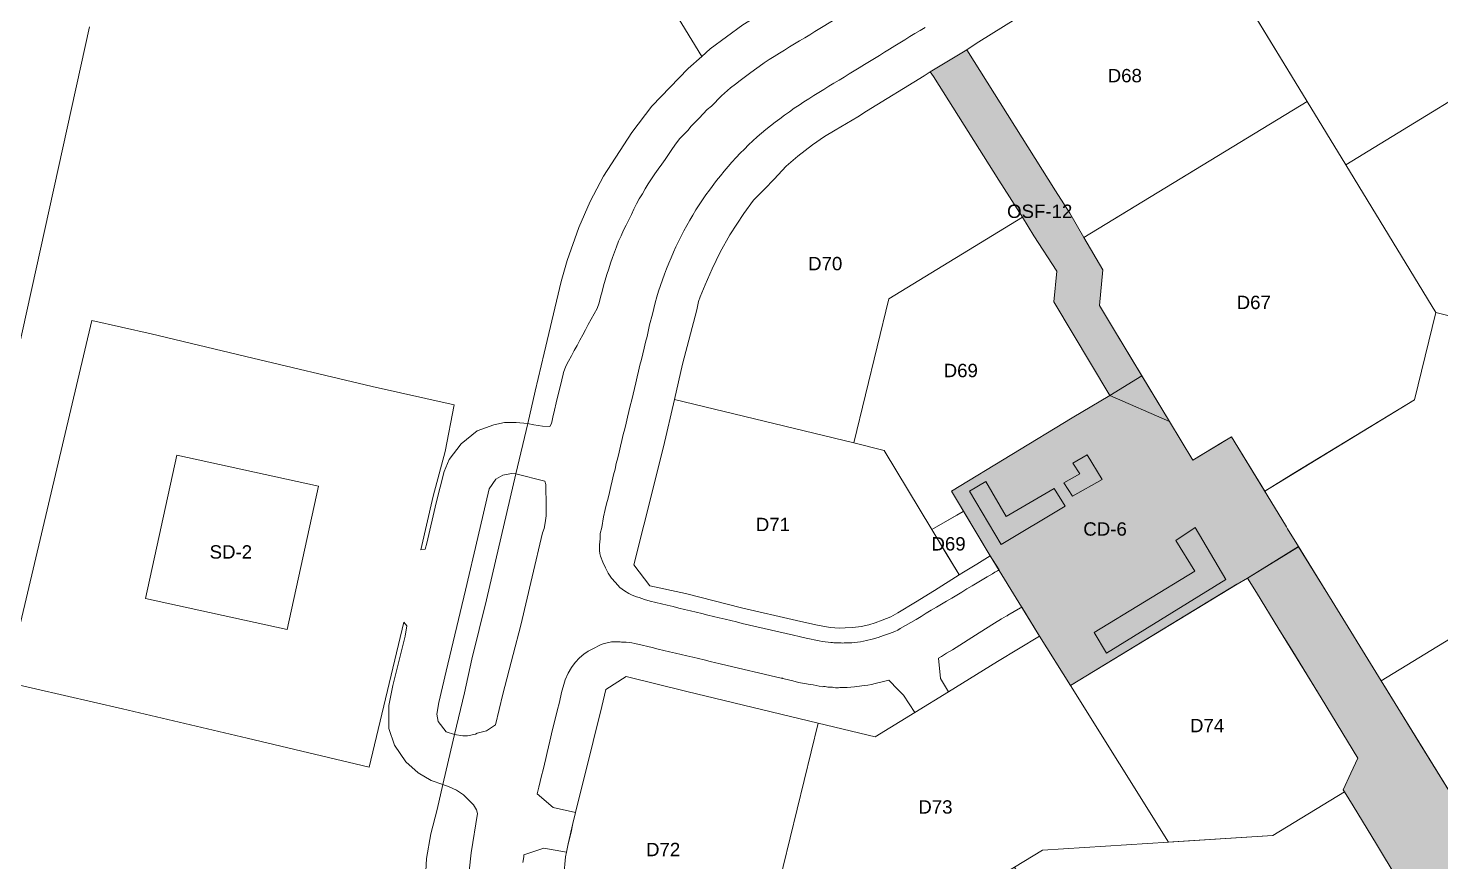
# Model space of a CAD drawing. Header units: metres. Extents: x 662613 to 666742, y 2728069 to 2732733.
# Drawn here: x 663094.2 to 663284.6, y 2729067.9 to 2729180.2 of the extents above; entities that cross this region are included whole.
import ezdxf
from ezdxf.enums import TextEntityAlignment as Align

# ---------------------------------------------------------------- set-up
doc = ezdxf.new("R2010")
doc.units = ezdxf.units.M
doc.header["$MEASUREMENT"] = 0
for name, color, linetype, lineweight in [('DQ_PLOT_ID', 252, 'Continuous', 18), ('Xref_DQ_MasterPlan_2024$0$DQ_PLOTS', 252, 'Continuous', 15), ('Xref_DQ_MasterPlan_2024$0$DQ_ROADS', 8, 'Continuous', 13)]:
    doc.layers.add(name, color=color, linetype=linetype, lineweight=lineweight)
doc.layers.add('Open area$0$INTENSIVE LANDSCAPING AND PLAZAS', color=7, linetype='Continuous', true_color=0xecf9e2)
doc.layers.add('Open area$0$PUBLIC PARKING', color=254, linetype='Continuous')
doc.styles.add('DQ_Plot_ID', font='arial.ttf')

# ---------------------------------------------------------------- blocks, each defined once
blk = doc.blocks.new('Xref_DQ_MasterPlan_2024$0$DQ_Roads_')
at = {"layer": 'Xref_DQ_MasterPlan_2024$0$DQ_ROADS'}
for points in [[(663153.2098, 2729062.4388), (663153.9118, 2729069.0792), (663154.7644, 2729074.3871), (663154.6302, 2729074.8533), (663154.247, 2729075.5518), (663153.7456, 2729076.0336), (663152.8968, 2729076.8793), (663151.9258, 2729077.5252), (663150.9441, 2729077.9718), (663150.0742, 2729078.2652), (663148.5108, 2729078.8249), (663146.7742, 2729079.8273), (663145.0844, 2729081.3345), (663143.5823, 2729083.5832), (663142.8185, 2729085.8434), (663142.8094, 2729088.9257), (663143.3315, 2729091.5968), (663144.9979, 2729098.2681), (663145.2238, 2729099.6647), (663144.8234, 2729100.1721), (663140.1378, 2729080.5971), (663123.6914, 2729084.5083), (663106.8951, 2729088.4601), (663091.2494, 2729092.0882), (663102.7623, 2729140.8007), (663110.7874, 2729138.9986), (663123.529, 2729135.9678), (663140.5467, 2729131.9288), (663151.597, 2729129.4492), (663150.3844, 2729123.1604), (663148.8035, 2729117.1228), (663147.1365, 2729109.9073), (663147.71, 2729109.972), (663147.9404, 2729110.8106), (663149.1731, 2729116.239), (663150.2918, 2729120.4494), (663150.9539, 2729122.055), (663152.581, 2729124.1689), (663154.7053, 2729125.9215), (663156.9446, 2729126.7613), (663158.4092, 2729127.0593), (663159.9978, 2729127.0729), (663161.5274, 2729126.9471), (663162.348, 2729126.7648), (663163.5362, 2729126.5632), (663164.5299, 2729126.5395), (663164.7418, 2729126.9347), (663164.8313, 2729127.3493), (663164.9208, 2729127.7638), (663165.1498, 2729128.7305), (663165.3769, 2729129.696), (663165.5658, 2729130.4735), (663165.9417, 2729132.029), (663166.1325, 2729132.8056), (663166.3306, 2729133.5816), (663166.3683, 2729133.8179), (663166.6752, 2729134.6409), (663167.0546, 2729135.344), (663167.4327, 2729136.0498), (663167.815, 2729136.7519), (663168.1963, 2729137.4574), (663168.5771, 2729138.1623), (663168.9527, 2729138.867), (663169.3302, 2729139.5667), (663169.7045, 2729140.2733), (663170.0889, 2729140.9746), (663170.514, 2729141.7276), (663170.8969, 2729142.439), (663171.1715, 2729143.1819), (663171.3615, 2729143.9551), (663171.5589, 2729144.724), (663171.7657, 2729145.494), (663171.9914, 2729146.2605), (663172.2222, 2729147.023), (663172.456, 2729147.7797), (663172.6957, 2729148.5347), (663172.9566, 2729149.2896), (663173.2405, 2729150.0301), (663173.514, 2729150.7593), (663173.7958, 2729151.5076), (663174.1431, 2729152.2323), (663174.45, 2729152.9664), (663174.7981, 2729153.6668), (663175.1504, 2729154.3924), (663175.511, 2729155.092), (663175.8478, 2729155.8221), (663176.2142, 2729156.523), (663176.5781, 2729157.2231), (663176.997, 2729157.8852), (663177.3883, 2729158.5743), (663177.7891, 2729159.2223), (663178.2333, 2729159.9045), (663178.686, 2729160.5614), (663179.1414, 2729161.2181), (663179.5988, 2729161.8709), (663180.0541, 2729162.5307), (663180.5207, 2729163.191), (663181.0319, 2729163.9854), (663181.586, 2729164.7506), (663182.0646, 2729165.3217), (663182.5818, 2729165.8581), (663183.1023, 2729166.4094), (663183.5868, 2729166.9925), (663184.1593, 2729167.5833), (663184.6596, 2729168.0951), (663185.2009, 2729168.6777), (663185.749, 2729169.2362), (663186.3054, 2729169.7163), (663187.6756, 2729171.0707), (663188.8941, 2729172.1526), (663189.5492, 2729172.6603), (663190.1569, 2729173.1754), (663191.4427, 2729174.114), (663192.0945, 2729174.5929), (663192.7548, 2729175.0629), (663193.4329, 2729175.5296), (663194.0923, 2729175.9736), (663194.7765, 2729176.4102), (663195.4577, 2729176.8314), (663196.1429, 2729177.257), (663196.8184, 2729177.6739), (663197.5111, 2729178.0826), (663198.1974, 2729178.5026), (663198.876, 2729178.9129), (663199.5624, 2729179.3242), (663200.2335, 2729179.7549), (663200.9236, 2729180.1754), (663202.6276, 2729181.2137)], [(663215.1019, 2729180.3184), (663214.4224, 2729179.8992), (663213.7384, 2729179.4839), (663213.0576, 2729179.0673), (663212.3734, 2729178.6471), (663211.6982, 2729178.2226), (663211.0137, 2729177.807), (663210.3316, 2729177.3884), (663209.6497, 2729176.9711), (663208.9648, 2729176.5426), (663208.2858, 2729176.1361), (663207.6023, 2729175.714), (663206.924, 2729175.2933), (663206.2403, 2729174.8741), (663205.5566, 2729174.4567), (663204.8756, 2729174.0363), (663204.1923, 2729173.6211), (663203.5097, 2729173.205), (663202.8258, 2729172.7882), (663202.1409, 2729172.3727), (663201.4601, 2729171.9544), (663200.7817, 2729171.5373), (663200.1043, 2729171.1209), (663199.4323, 2729170.7011), (663198.7704, 2729170.2794), (663198.1128, 2729169.85), (663197.4559, 2729169.4055), (663196.8069, 2729168.95), (663196.1631, 2729168.4791), (663195.5205, 2729168.0036), (663194.892, 2729167.5272), (663194.2673, 2729167.0446), (663193.6593, 2729166.5574), (663193.0668, 2729166.0631), (663192.469, 2729165.5475), (663191.8802, 2729165.0122), (663191.3125, 2729164.4712), (663190.7552, 2729163.9179), (663190.1865, 2729163.3508), (663189.6291, 2729162.7635), (663189.072, 2729162.1586), (663188.538, 2729161.5542), (663188.0038, 2729160.9323), (663187.5071, 2729160.3216), (663186.9807, 2729159.6673), (663186.0352, 2729158.3883), (663185.5546, 2729157.7255), (663185.0853, 2729157.0698), (663184.6406, 2729156.3953), (663184.1985, 2729155.7076), (663183.775, 2729155.0205), (663183.3695, 2729154.3286), (663182.9771, 2729153.6223), (663182.5948, 2729152.9131), (663182.2179, 2729152.1949), (663181.8588, 2729151.4756), (663181.5113, 2729150.7499), (663181.1807, 2729150.0153), (663180.8559, 2729149.2779), (663180.5438, 2729148.5317), (663180.2463, 2729147.7851), (663179.9654, 2729147.0344), (663179.6976, 2729146.2764), (663179.4366, 2729145.5126), (663179.1875, 2729144.7476), (663178.9542, 2729143.9796), (663178.7339, 2729143.1956), (663178.5318, 2729142.4264), (663178.3375, 2729141.6502), (663177.9731, 2729140.2104), (663177.6205, 2729138.6445), (663177.4213, 2729137.8744), (663177.2363, 2729137.0962), (663177.0546, 2729136.3151), (663176.8568, 2729135.5397), (663176.6623, 2729134.771), (663176.4703, 2729133.9924), (663176.3006, 2729133.2145), (663176.1205, 2729132.4263), (663175.9345, 2729131.6508), (663175.7327, 2729130.8791), (663175.552, 2729130.1017), (663175.3602, 2729129.3206), (663175.1749, 2729128.5446), (663174.9767, 2729127.7657), (663174.8047, 2729126.9867), (663174.6081, 2729126.211), (663174.4249, 2729125.4234), (663174.2454, 2729124.6515), (663174.0525, 2729123.8669), (663173.8649, 2729123.0782), (663173.6822, 2729122.309), (663173.4796, 2729121.5418), (663173.3114, 2729120.7566), (663173.0992, 2729119.9909), (663172.9285, 2729119.2187), (663172.7407, 2729118.424), (663172.5711, 2729117.6477), (663172.3841, 2729116.8715), (663172.1615, 2729116.1021), (663171.9754, 2729115.3261), (663171.7477, 2729114.3696), (663171.5198, 2729112.9252), (663171.321, 2729112.1193), (663171.2872, 2729111.3815), (663171.2213, 2729110.5931), (663171.2013, 2729110.1965), (663171.2087, 2729109.7994), (663171.2736, 2729109.4117), (663171.3654, 2729109.0294), (663171.6594, 2729108.2427), (663172.0172, 2729107.4788), (663172.3863, 2729106.7408), (663172.838, 2729106.0666), (663173.3691, 2729105.4805), (663173.966, 2729104.8406), (663174.5642, 2729104.3937), (663175.1869, 2729104.0078), (663175.5132, 2729103.8426), (663175.8503, 2729103.7006), (663176.2028, 2729103.568), (663176.5635, 2729103.4594), (663177.2934, 2729103.2126), (663178.0414, 2729102.9981), (663178.8047, 2729102.8073), (663179.5786, 2729102.6226), (663180.3567, 2729102.435), (663181.134, 2729102.2466), (663181.9109, 2729102.0598), (663182.6907, 2729101.8738), (663183.4678, 2729101.6827), (663184.2448, 2729101.4952), (663185.0227, 2729101.308), (663185.8005, 2729101.1185), (663186.5775, 2729100.9325), (663187.3559, 2729100.7453), (663188.1336, 2729100.5571), (663188.9105, 2729100.3702), (663189.6883, 2729100.1829), (663190.4643, 2729099.9942), (663197.3623, 2729098.4044), (663198.142, 2729098.2193), (663199.0882, 2729098.011), (663200.8497, 2729097.6169), (663201.241, 2729097.5543), (663201.6316, 2729097.4876), (663202.026, 2729097.4458), (663202.4203, 2729097.4022), (663202.6196, 2729097.4006), (663202.8182, 2729097.3851), (663203.0173, 2729097.3777), (663203.2153, 2729097.3566), (663203.4147, 2729097.3602), (663203.6138, 2729097.3499), (663203.8132, 2729097.3499), (663204.0122, 2729097.3361), (663204.212, 2729097.3482), (663204.4121, 2729097.3463), (663204.6121, 2729097.3561), (663204.8122, 2729097.3519), (663205.2121, 2729097.3829), (663205.6123, 2729097.4098), (663206.0111, 2729097.4625), (663206.4101, 2729097.514), (663206.8028, 2729097.592), (663207.1939, 2729097.6769), (663207.9795, 2729097.8727), (663208.7597, 2729098.1005), (663209.5228, 2729098.3515), (663210.294, 2729098.6052), (663210.6764, 2729098.7483), (663211.0481, 2729098.9173), (663211.4147, 2729099.0873), (663211.7685, 2729099.2824), (663212.4873, 2729099.6971), (663213.1932, 2729100.1078), (663213.8837, 2729100.5253), (663214.5741, 2729100.9358), (663215.2591, 2729101.3454), (663215.945, 2729101.7563), (663216.6333, 2729102.1662), (663217.32, 2729102.5751), (663218.0053, 2729102.9865), (663218.6939, 2729103.3964), (663219.3791, 2729103.8044), (663220.0658, 2729104.2139), (663220.7506, 2729104.6244), (663221.4364, 2729105.0346), (663222.1255, 2729105.4448), (663222.8075, 2729105.8545), (663223.4958, 2729106.2617), (663224.1803, 2729106.672), (663224.5187, 2729106.8889), (663224.8714, 2729107.0817), (663225.0763, 2729107.204), (663223.865, 2729109.089), (663218.6759, 2729117.8101), (663234.9461, 2729127.6852), (663239.9991, 2729130.7166), (663248.0781, 2729127.1998), (663251.204, 2729122.0016), (663256.424, 2729125.1125), (663263.8161, 2729113.0211), (663263.9599, 2729112.7384), (663265.4384, 2729110.3415), (663258.556, 2729106.0962), (663257.1562, 2729105.2599), (663234.7193, 2729091.6068), (663230.5477, 2729098.2811), (663228.1627, 2729102.1641), (663227.9796, 2729102.0742), (663226.2818, 2729101.0852), (663226.1606, 2729101.013), (663226.058, 2729100.9565), (663225.4308, 2729100.6108), (663224.4556, 2729100.0125), (663222.415, 2729098.7116), (663218.8253, 2729096.4193), (663218.0126, 2729095.9544), (663217.3145, 2729095.5423), (663216.907, 2729095.3021), (663217.205, 2729092.5582), (663218.2514, 2729090.7777), (663213.7224, 2729087.9931), (663212.1952, 2729090.3092), (663211.7678, 2729090.7478), (663211.4931, 2729091.0296), (663210.239, 2729092.3165), (663209.3271, 2729092.0896), (663208.3602, 2729091.8764), (663207.8736, 2729091.7661), (663207.3817, 2729091.683), (663206.9887, 2729091.6137), (663206.5919, 2729091.5718), (663205.6003, 2729091.4592), (663204.6084, 2729091.3592), (663204.1101, 2729091.3433), (663203.6117, 2729091.3273), (663203.4117, 2729091.3102), (663203.211, 2729091.307), (663203.0105, 2729091.3177), (663202.8113, 2729091.3423), (663202.6138, 2729091.3802), (663202.4141, 2729091.4043), (663202.2132, 2729091.4146), (663202.0121, 2729091.4109), (663201.8143, 2729091.4436), (663201.6147, 2729091.4624), (663201.4143, 2729091.4674), (663201.2141, 2729091.4584), (663200.8189, 2729091.549), (663200.4185, 2729091.6124), (663200.0267, 2729091.6855), (663199.6306, 2729091.7312), (663198.8405, 2729091.879), (663198.054, 2729092.0311), (663197.2732, 2729092.2244), (663196.6989, 2729092.3801), (663196.5031, 2729092.4319), (663196.3072, 2729092.4837), (663195.9123, 2729092.5744), (663195.8654, 2729092.586), (663195.8185, 2729092.5977), (663195.7704, 2729092.6027), (663195.7223, 2729092.6078), (663187.6727, 2729094.5092), (663187.2814, 2729094.5824), (663186.8929, 2729094.6677), (663186.1187, 2729094.8725), (663185.3408, 2729095.0628), (663184.5601, 2729095.2351), (663183.7799, 2729095.4155), (663183.004, 2729095.5978), (663182.2308, 2729095.7935), (663181.4501, 2729095.9846), (663180.6711, 2729096.1719), (663179.8856, 2729096.341), (663179.1179, 2729096.5338), (663178.3298, 2729096.7216), (663176.3939, 2729097.1997), (663176.1477, 2729097.2481), (663175.9919, 2729097.2788), (663175.5887, 2729097.3529), (663175.192, 2729097.395), (663174.7954, 2729097.4386), (663174.5951, 2729097.4402), (663174.3955, 2729097.4556), (663174.1954, 2729097.4625), (663173.9963, 2729097.4833), (663173.7985, 2729097.4928), (663173.6006, 2729097.4885), (663173.4027, 2729097.4933), (663173.2049, 2729097.4844), (663173.0162, 2729097.489), (663172.8277, 2729097.4804), (663172.6407, 2729097.4542), (663172.456, 2729097.4151), (663172.2673, 2729097.3833), (663172.0813, 2729097.3384), (663171.8987, 2729097.2811), (663171.7206, 2729097.2113), (663171.3577, 2729097.0768), (663171.0048, 2729096.9176), (663170.6577, 2729096.7598), (663170.3224, 2729096.5782), (663169.6929, 2729096.2293), (663169.0987, 2729095.8469), (663168.5136, 2729095.3343), (663167.936, 2729094.6979), (663167.4153, 2729094.0221), (663166.9868, 2729093.2845), (663166.5811, 2729092.3773), (663166.2992, 2729091.4347), (663166.1208, 2729090.8478), (663165.7687, 2729089.1706), (663165.5705, 2729088.393), (663165.373, 2729087.6165), (663164.8969, 2729085.6853), (663164.5348, 2729084.1209), (663164.3382, 2729083.3451), (663164.1572, 2729082.5659), (663163.9713, 2729081.7871), (663163.7954, 2729081.0023), (663163.6073, 2729080.2308), (663163.4057, 2729079.4515), (663163.2279, 2729078.6812), (663163.0334, 2729077.8955), (663162.8217, 2729076.9959), (663164.9439, 2729075.187), (663167.9889, 2729074.5051), (663167.6311, 2729073.0225), (663167.0095, 2729070.294), (663166.7775, 2729069.1517), (663163.7116, 2729069.6732), (663161.0333, 2729068.8023), (663160.9966, 2729068.5467), (663160.8822, 2729067.7551)]]:
    blk.add_lwpolyline(points, dxfattribs=at)
for points in [[(663129.119, 2729099.1728), (663133.3222, 2729118.4849), (663114.2311, 2729122.64), (663110.0137, 2729103.331)], [(663233.8351, 2729118.9494), (663234.9947, 2729117.1307), (663239.0022, 2729119.3891), (663236.9691, 2729122.684), (663235.0059, 2729121.5744), (663235.955, 2729120.1384)], [(663159.5924, 2729095.7929), (663160.6256, 2729099.7657), (663162.1497, 2729106.2592), (663163.5373, 2729112.1712), (663163.7576, 2729112.7695), (663163.8815, 2729113.5506), (663164.0036, 2729114.4913), (663164.02, 2729115.9437), (663164.0062, 2729116.7436), (663163.9889, 2729117.7329), (663163.9734, 2729118.7282), (663163.862, 2729119.1515), (663159.9289, 2729120.1267), (663159.3577, 2729120.1748), (663158.1945, 2729119.9731), (663157.2354, 2729119.4383), (663156.358, 2729118.1125), (663154.8011, 2729111.5675), (663153.1308, 2729104.4674), (663150.5425, 2729093.5592), (663149.5733, 2729089.3341), (663149.2873, 2729087.7587), (663149.4704, 2729086.7663), (663150.5356, 2729085.3843), (663151.6501, 2729085.0036), (663152.8026, 2729084.8217), (663153.4331, 2729084.8115), (663154.4856, 2729085.036), (663154.6999, 2729085.1778), (663155.9825, 2729085.526), (663157.2108, 2729086.3177), (663158.1642, 2729090.436)], [(663225.381, 2729110.6203), (663233.979, 2729115.7911), (663232.5231, 2729118.172), (663226.0215, 2729114.3995), (663223.2829, 2729119.0916), (663221.0844, 2729117.7865)], [(663237.8994, 2729098.7393), (663239.5456, 2729095.9948), (663255.6722, 2729105.922), (663251.5147, 2729112.9129), (663248.9337, 2729111.1519), (663251.4527, 2729107.0154)]]:
    blk.add_lwpolyline(points, close=True, dxfattribs=at)
blk = doc.blocks.new('Xref_DQ_MasterPlan_2024')
at = {"layer": 'Xref_DQ_MasterPlan_2024$0$DQ_PLOTS'}
for points in [[(663102.45, 2729180.4), (663083.77, 2729095.79)], [(663328.38, 2729180.29), (663327.97, 2729179.16), (663327.45, 2729178.09), (663326.05, 2729175.22), (663322.48, 2729168.16), (663321.33, 2729165.95), (663321.26, 2729165.76), (663319.03, 2729161.23), (663319.01, 2729161.2), (663317.94, 2729159.1), (663315.97, 2729155.25), (663315.28, 2729153.92), (663312.2, 2729147.63), (663310.61, 2729144.4), (663309.86, 2729142.92), (663309.67, 2729142.54), (663306.84, 2729136.96), (663306.52, 2729136.26), (663306.52, 2729136.26), (663283.95, 2729141.9), (663271.81, 2729161.8), (663297.42, 2729177.42), (663324.78, 2729194.11)], [(663083.77, 2729095.79), (663102.45, 2729180.4)], [(663175.59, 2729191.83), (663185, 2729176.4), (663183.18, 2729174.77), (663178.28, 2729169.68), (663175.57, 2729166.16), (663171.76, 2729160.24), (663169.94, 2729156.84), (663168.44, 2729153.35), (663166.87, 2729148.88), (663166.04, 2729146.05), (663163.77, 2729136.41), (663162.56, 2729131.28), (663161.53, 2729126.95), (663159.93, 2729120.13), (663155.97, 2729103.17), (663154.01, 2729095.16), (663153, 2729090.63), (663151.65, 2729085), (663150.84, 2729081.54), (663150.07, 2729078.27), (663149.34, 2729074.92), (663148.48, 2729071.61), (663147.88, 2729068.32), (663147.78, 2729066.58)], [(663286.77, 2729052.48), (663281.39, 2729061.29), (663281.36, 2729061.35), (663277.05, 2729068.44), (663275.97, 2729070.23), (663272.84, 2729075.38), (663271.66, 2729077.28), (663271.49, 2729077.56), (663272.5, 2729079.78), (663273.44, 2729081.84), (663268.51, 2729089.96), (663266.57, 2729093.12), (663262.82, 2729099.2), (663262.82, 2729099.2), (663259.78, 2729104.14), (663258.56, 2729106.1), (663265.46, 2729110.3), (663269.4, 2729103.91), (663269.62, 2729103.57), (663276.6, 2729092.25), (663277.04, 2729091.53), (663281.86, 2729083.71), (663289.21, 2729071.81)], [(663166.4, 2729066.02), (663166.65, 2729068.54), (663166.78, 2729069.15), (663167.01, 2729070.29), (663167.37, 2729071.86), (663167.63, 2729073.02), (663167.99, 2729074.51), (663169.05, 2729078.87), (663169.17, 2729079.34), (663171.53, 2729088.77), (663172.08, 2729091.09), (663174.79, 2729092.83), (663183, 2729090.79), (663200.67, 2729086.54), (663200.67, 2729086.54), (663193.16, 2729055.64)]]:
    blk.add_lwpolyline(points, dxfattribs=at)
for points in [[(663185, 2729176.4), (663175.59, 2729191.83), (663191.83, 2729226.86), (663194.48, 2729225.2), (663196.91, 2729222.12), (663200.69, 2729215.75), (663201.45, 2729214.52), (663204.57, 2729209.48), (663206.47, 2729206.41), (663207.51, 2729204.75), (663209.74, 2729201.16), (663209.91, 2729200.9), (663212.48, 2729196.75), (663211.65, 2729193.41), (663210.58, 2729192.79), (663207.42, 2729190.94), (663201.48, 2729187.29), (663195.07, 2729183.41), (663194.73, 2729183.21), (663190.52, 2729180.64), (663186.12, 2729177.41), (663185, 2729176.4)], [(663324.78, 2729194.11), (663297.42, 2729177.42), (663271.81, 2729161.8), (663266.6, 2729170.34), (663253.44, 2729191.92), (663251.01, 2729195.91), (663260.37, 2729201.59), (663260.84, 2729201.88), (663266.92, 2729205.58), (663268.61, 2729206.62), (663274.95, 2729210.52), (663282.01, 2729214.86), (663293.45, 2729221.87), (663301.8, 2729226.86), (663305.18, 2729226.2), (663307.15, 2729222.99), (663312.98, 2729213.32), (663313.95, 2729211.74), (663317.02, 2729206.72), (663318.61, 2729204.13), (663319.13, 2729203.29), (663324.04, 2729195.36), (663324.78, 2729194.11)], [(663236.52, 2729152), (663234.61, 2729155.26), (663232.69, 2729158.3), (663220.74, 2729177.31), (663220.93, 2729177.43), (663222.37, 2729178.37), (663227.34, 2729181.46), (663231.44, 2729183.92), (663235.39, 2729186.38), (663237.35, 2729187.57), (663242.24, 2729190.56), (663247.39, 2729193.71), (663250.09, 2729195.35), (663251.01, 2729195.91), (663266.6, 2729170.34), (663240.4, 2729154.36), (663236.52, 2729152)], [(663215.81, 2729174.33), (663220.74, 2729177.31), (663232.69, 2729158.3), (663234.61, 2729155.26), (663236.52, 2729152), (663239.09, 2729147.63), (663238.62, 2729142.83), (663240.53, 2729139.67), (663244.35, 2729133.36), (663240, 2729130.72), (663232.47, 2729143.34), (663232.88, 2729147.46), (663229.79, 2729152.24), (663228.22, 2729154.72), (663225.04, 2729159.74), (663216.22, 2729173.68), (663215.81, 2729174.33)], [(663228.22, 2729154.72), (663210.2, 2729143.74), (663205.48, 2729124.3), (663181.32, 2729130.16), (663182.42, 2729134.91), (663184.32, 2729142.25), (663184.58, 2729143.39), (663184.78, 2729144.01), (663185.46, 2729145.61), (663186.42, 2729147.76), (663187.48, 2729150.02), (663188.8, 2729152.34), (663190.65, 2729155.21), (663191.97, 2729157.05), (663193.46, 2729158.49), (663194.77, 2729159.88), (663196.36, 2729161.61), (663197.95, 2729162.96), (663199.92, 2729164.5), (663201.54, 2729165.6), (663202.99, 2729166.45), (663206.03, 2729168.28), (663207.23, 2729169.02), (663214.97, 2729173.78), (663215.64, 2729174.23), (663215.81, 2729174.33), (663216.22, 2729173.68), (663225.04, 2729159.74), (663228.22, 2729154.72)], [(663260.89, 2729117.81), (663256.42, 2729125.11), (663255.21, 2729124.39), (663251.2, 2729122), (663248.08, 2729127.2), (663240.53, 2729139.67), (663238.62, 2729142.83), (663239.09, 2729147.63), (663236.52, 2729152), (663266.6, 2729170.34), (663271.81, 2729161.8), (663283.95, 2729141.9), (663281.1, 2729130.14), (663264.83, 2729120.22), (663260.89, 2729117.81)], [(663220.28, 2729115.11), (663220.24, 2729115.08), (663216.03, 2729112.63), (663209.58, 2729123.31), (663205.48, 2729124.3), (663210.2, 2729143.74), (663228.22, 2729154.72), (663229.79, 2729152.24), (663232.88, 2729147.46), (663232.47, 2729143.34), (663240, 2729130.72), (663234.95, 2729127.69), (663218.68, 2729117.81), (663220.28, 2729115.11)], [(663306.52, 2729136.26), (663307.56, 2729134.79), (663307.66, 2729134.66), (663309.53, 2729131.55), (663311.79, 2729127.87), (663313.35, 2729125.3), (663314.89, 2729122.76), (663316.4, 2729120.27), (663318.06, 2729117.54), (663318.05, 2729117.53), (663276.6, 2729092.25), (663269.62, 2729103.57), (663269.4, 2729103.91), (663265.44, 2729110.34), (663265.43, 2729110.35), (663263.96, 2729112.74), (663263.82, 2729113.02), (663261.22, 2729117.26), (663260.89, 2729117.81), (663281.1, 2729130.14), (663283.95, 2729141.9), (663306.52, 2729136.26)], [(663234.95, 2729127.69), (663240, 2729130.72), (663244.35, 2729133.36), (663248.08, 2729127.2), (663251.2, 2729122), (663255.21, 2729124.39), (663256.42, 2729125.11), (663260.89, 2729117.81), (663261.22, 2729117.26), (663263.82, 2729113.02), (663263.96, 2729112.74), (663265.43, 2729110.35), (663265.44, 2729110.34), (663265.46, 2729110.3), (663258.56, 2729106.1), (663257.16, 2729105.26), (663234.72, 2729091.61), (663230.55, 2729098.28), (663223.87, 2729109.09), (663220.28, 2729115.11), (663218.68, 2729117.81), (663234.95, 2729127.69)], [(663219.72, 2729106.52), (663216.38, 2729104.42), (663213.83, 2729102.83), (663211.43, 2729101.43), (663210.48, 2729100.89), (663209.34, 2729100.43), (663208.37, 2729100.08), (663207.51, 2729099.8), (663206.51, 2729099.58), (663205.36, 2729099.42), (663204.34, 2729099.37), (663203.54, 2729099.35), (663202.36, 2729099.43), (663201.55, 2729099.55), (663200.4, 2729099.78), (663197.78, 2729100.38), (663190.35, 2729102.1), (663182.8, 2729104), (663177.98, 2729105.07), (663175.86, 2729107.87), (663177.18, 2729113.23), (663179.84, 2729123.77), (663181.32, 2729130.16), (663205.48, 2729124.3), (663209.58, 2729123.31), (663216.03, 2729112.63), (663218.1, 2729109.2), (663219.67, 2729106.6), (663219.72, 2729106.52)], [(663276.6, 2729092.25), (663318.05, 2729117.53), (663318.06, 2729117.54), (663334.19, 2729091.2), (663334.78, 2729090.63), (663309.73, 2729075.04), (663305.54, 2729081.72), (663289.21, 2729071.81), (663276.6, 2729092.25)], [(663220.24, 2729115.08), (663220.28, 2729115.11), (663223.87, 2729109.09), (663222.09, 2729107.99), (663220.27, 2729106.87), (663219.72, 2729106.52), (663219.67, 2729106.6), (663216.03, 2729112.63), (663219.37, 2729114.57), (663220.24, 2729115.08)], [(663271.66, 2729077.28), (663261.99, 2729071.38), (663248.51, 2729070.53), (663247.92, 2729070.49), (663234.72, 2729091.61), (663257.16, 2729105.26), (663258.56, 2729106.1), (663259.78, 2729104.14), (663262.82, 2729099.2), (663264.54, 2729096.42), (663268.51, 2729089.96), (663273.44, 2729081.84), (663272.5, 2729079.78), (663271.49, 2729077.56), (663271.66, 2729077.28)], [(663234.72, 2729091.61), (663247.92, 2729070.49), (663230.93, 2729069.42), (663227.16, 2729067.12), (663210.08, 2729056.7), (663193.16, 2729055.64), (663200.67, 2729086.54), (663208.36, 2729084.7), (663213.72, 2729087.99), (663218.25, 2729090.78), (663224.87, 2729094.84), (663230.55, 2729098.28), (663234.72, 2729091.61)], [(663289, 2729048.84), (663278.73, 2729042.56), (663269.97, 2729037.24), (663268.86, 2729036.51), (663268.8, 2729036.47), (663263.97, 2729044.23), (663259.49, 2729051.42), (663249.73, 2729045.89), (663242.71, 2729041.61), (663227.16, 2729067.12), (663230.93, 2729069.42), (663247.92, 2729070.49), (663261.99, 2729071.38), (663271.66, 2729077.28), (663272.84, 2729075.38), (663275.97, 2729070.23), (663277.05, 2729068.44), (663281.36, 2729061.35), (663281.39, 2729061.29), (663286.77, 2729052.48), (663289, 2729048.84)]]:
    blk.add_lwpolyline(points, close=True, dxfattribs=at)
blk.add_blockref('Xref_DQ_MasterPlan_2024$0$DQ_Roads_', (0, 0))
blk = doc.blocks.new('Open area')
at = {"layer": 'Open area$0$INTENSIVE LANDSCAPING AND PLAZAS'}
for points in [[(663215.81, 2729174.33), (663220.74, 2729177.31), (663232.69, 2729158.3), (663234.61, 2729155.26), (663236.52, 2729152), (663239.09, 2729147.63), (663238.62, 2729142.83), (663240.53, 2729139.67), (663244.35, 2729133.36), (663240, 2729130.72), (663232.47, 2729143.34), (663232.88, 2729147.46), (663229.79, 2729152.24), (663228.22, 2729154.72), (663225.04, 2729159.74), (663216.22, 2729173.68), (663215.81, 2729174.33)], [(663262.82, 2729099.2), (663259.78, 2729104.14), (663258.56, 2729106.1), (663265.46, 2729110.3), (663269.4, 2729103.91), (663269.62, 2729103.57), (663276.6, 2729092.25), (663277.04, 2729091.53), (663281.86, 2729083.71), (663289.21, 2729071.81), (663305.15, 2729045.82), (663324.44, 2729014.01), (663329.2, 2729006.17), (663319.04, 2728999.89), (663315.46, 2729005.68), (663315.38, 2729005.81), (663312.46, 2729010.55), (663306.03, 2729020.99), (663304.12, 2729024.08), (663303.95, 2729024.37), (663292.23, 2729043.54), (663289.1, 2729048.67), (663289, 2729048.84), (663286.77, 2729052.48), (663281.39, 2729061.29), (663281.36, 2729061.35), (663277.05, 2729068.44), (663275.97, 2729070.23), (663272.84, 2729075.38), (663271.66, 2729077.28), (663271.49, 2729077.56), (663272.5, 2729079.78), (663273.44, 2729081.84), (663268.51, 2729089.96), (663266.57, 2729093.12), (663262.82, 2729099.2)]]:
    blk.add_hatch(color=256, dxfattribs=at).paths.add_polyline_path(points, flags=0)
at = {"layer": 'Open area$0$PUBLIC PARKING'}
blk.add_hatch(color=256, dxfattribs=at).paths.add_polyline_path([(663234.95, 2729127.69), (663240, 2729130.72), (663244.35, 2729133.36), (663248.08, 2729127.2), (663251.2, 2729122), (663255.21, 2729124.39), (663256.42, 2729125.11), (663260.89, 2729117.81), (663261.22, 2729117.26), (663263.82, 2729113.02), (663263.96, 2729112.74), (663265.43, 2729110.35), (663265.44, 2729110.34), (663265.46, 2729110.3), (663258.56, 2729106.1), (663257.16, 2729105.26), (663234.72, 2729091.61), (663230.55, 2729098.28), (663223.87, 2729109.09), (663220.28, 2729115.11), (663218.68, 2729117.81), (663234.95, 2729127.69)], flags=0)

msp = doc.modelspace()

# ---------------------------------------------------------------- block references
for name in ['Xref_DQ_MasterPlan_2024', 'Open area']:
    msp.add_blockref(name, (0, 0))

# ---------------------------------------------------------------- texts
at = {"layer": 'DQ_PLOT_ID', "style": 'DQ_Plot_ID'}
for s, p in [('D68', (663242.03, 2729172.91)), ('OSF-12', (663230.56, 2729154.63)), ('D70', (663201.64, 2729147.58)), ('D67', (663259.42, 2729142.35)), ('D69', (663219.92, 2729133.17)), ('D71', (663194.59, 2729112.42)), ('CD-6', (663239.37, 2729111.81)), ('D69', (663218.27, 2729109.81)), ('SD-2', (663121.51, 2729108.72)), ('D74', (663253.13, 2729085.32)), ('D73', (663216.5, 2729074.35)), ('D72', (663179.79, 2729068.61))]:
    msp.add_text(s, height=1.8, dxfattribs=at).set_placement(p, align=Align.CENTER)

doc.saveas('drawing.dxf')
